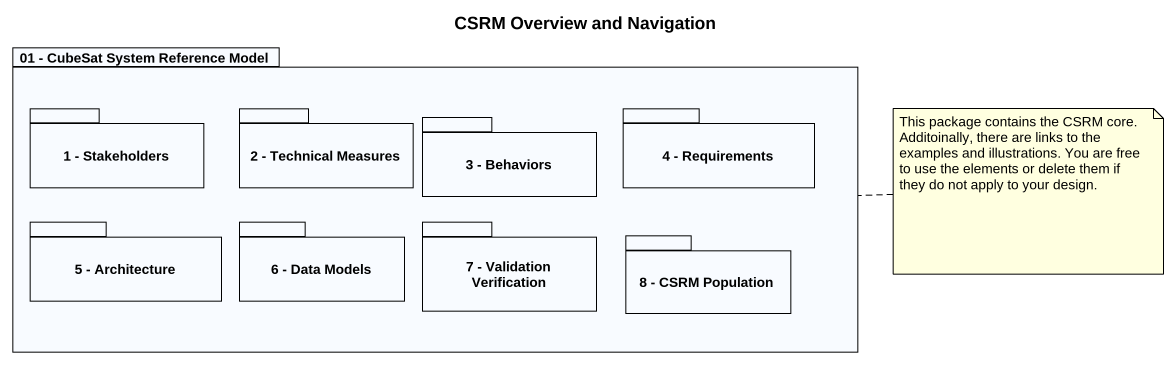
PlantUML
@startuml
title CSRM Overview and Navigation
package "01 - CubeSat System Reference Model" as p01_CubeSat_System_Reference {
  package "1 - Stakeholders" as p1_Stakeholders {
  }
  package "2 - Technical Measures" as p2_Technical_Measures {
  }
  package "3 - Behaviors" as p3_Behaviors {
  }
  package "4 - Requirements" as p4_Requirements {
  }
  package "5 - Architecture" as p5_Architecture {
  }
  package "6 - Data Models" as p6_Data_Models {
  }
  package "7 - Validation Verification" as p7_Validation_Verification {
  }
  package "8 - CSRM Population" as p8_CSRM_Population {
  }
}
note right of p01_CubeSat_System_Reference : This package contains the CSRM core. Additoinally, there are links to the examples and illustrations. You are free to use the elements or delete them if they do not apply to your design.
@enduml
